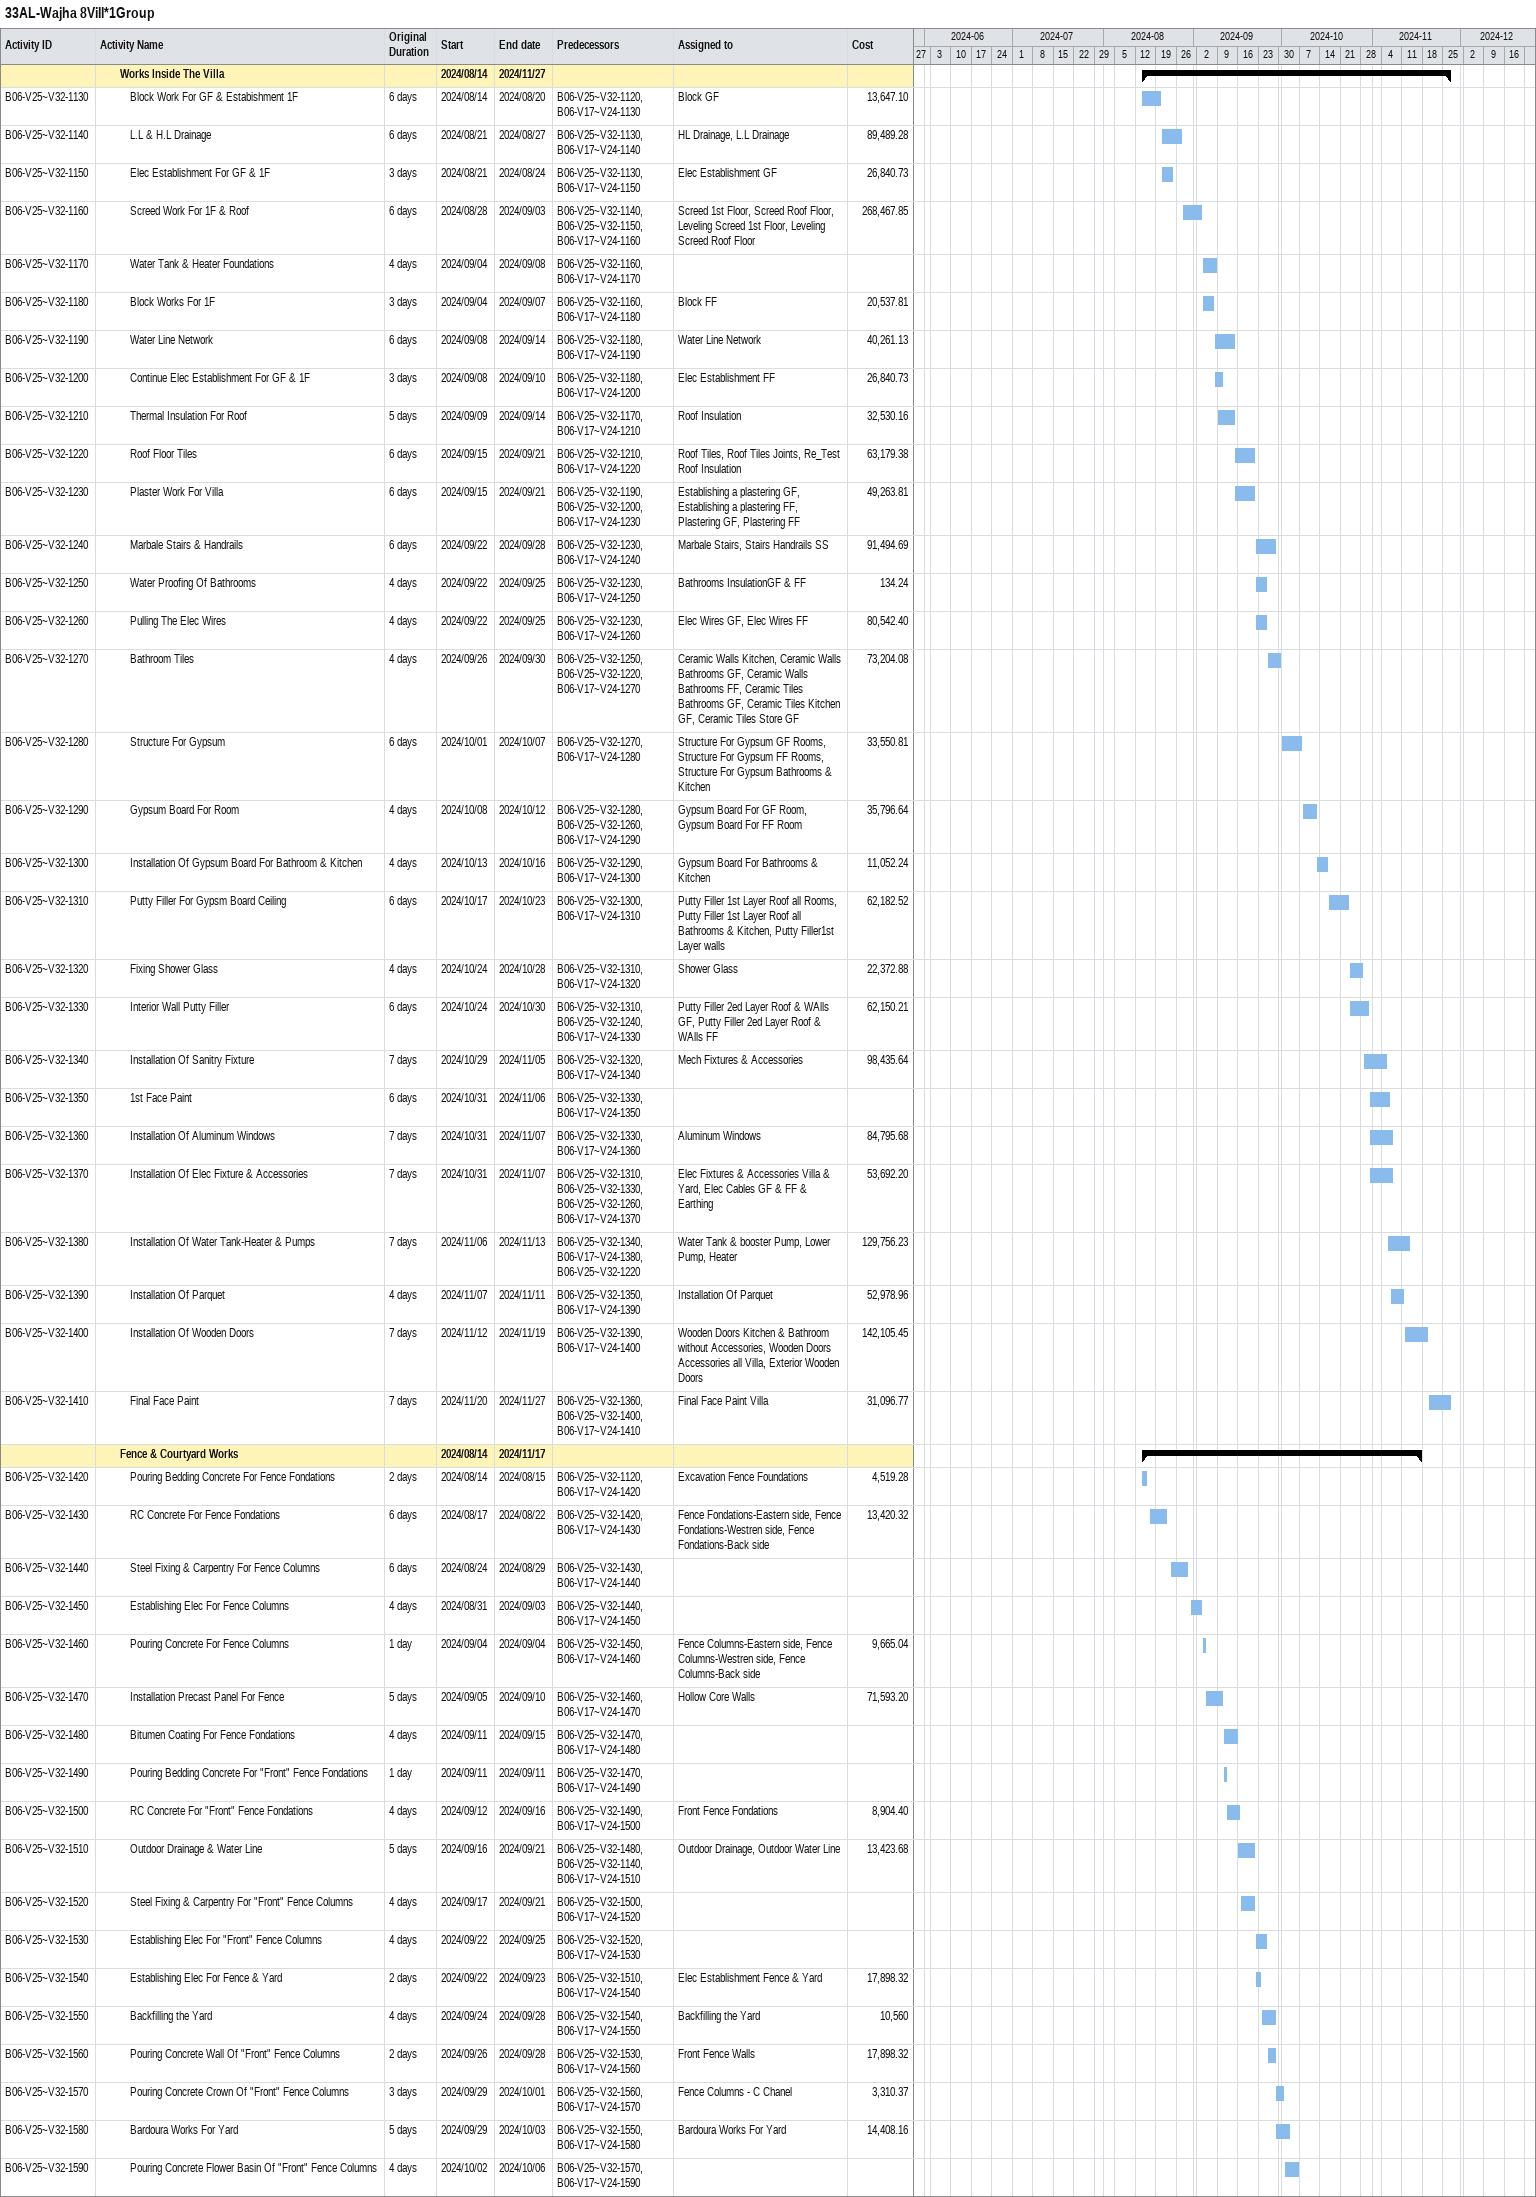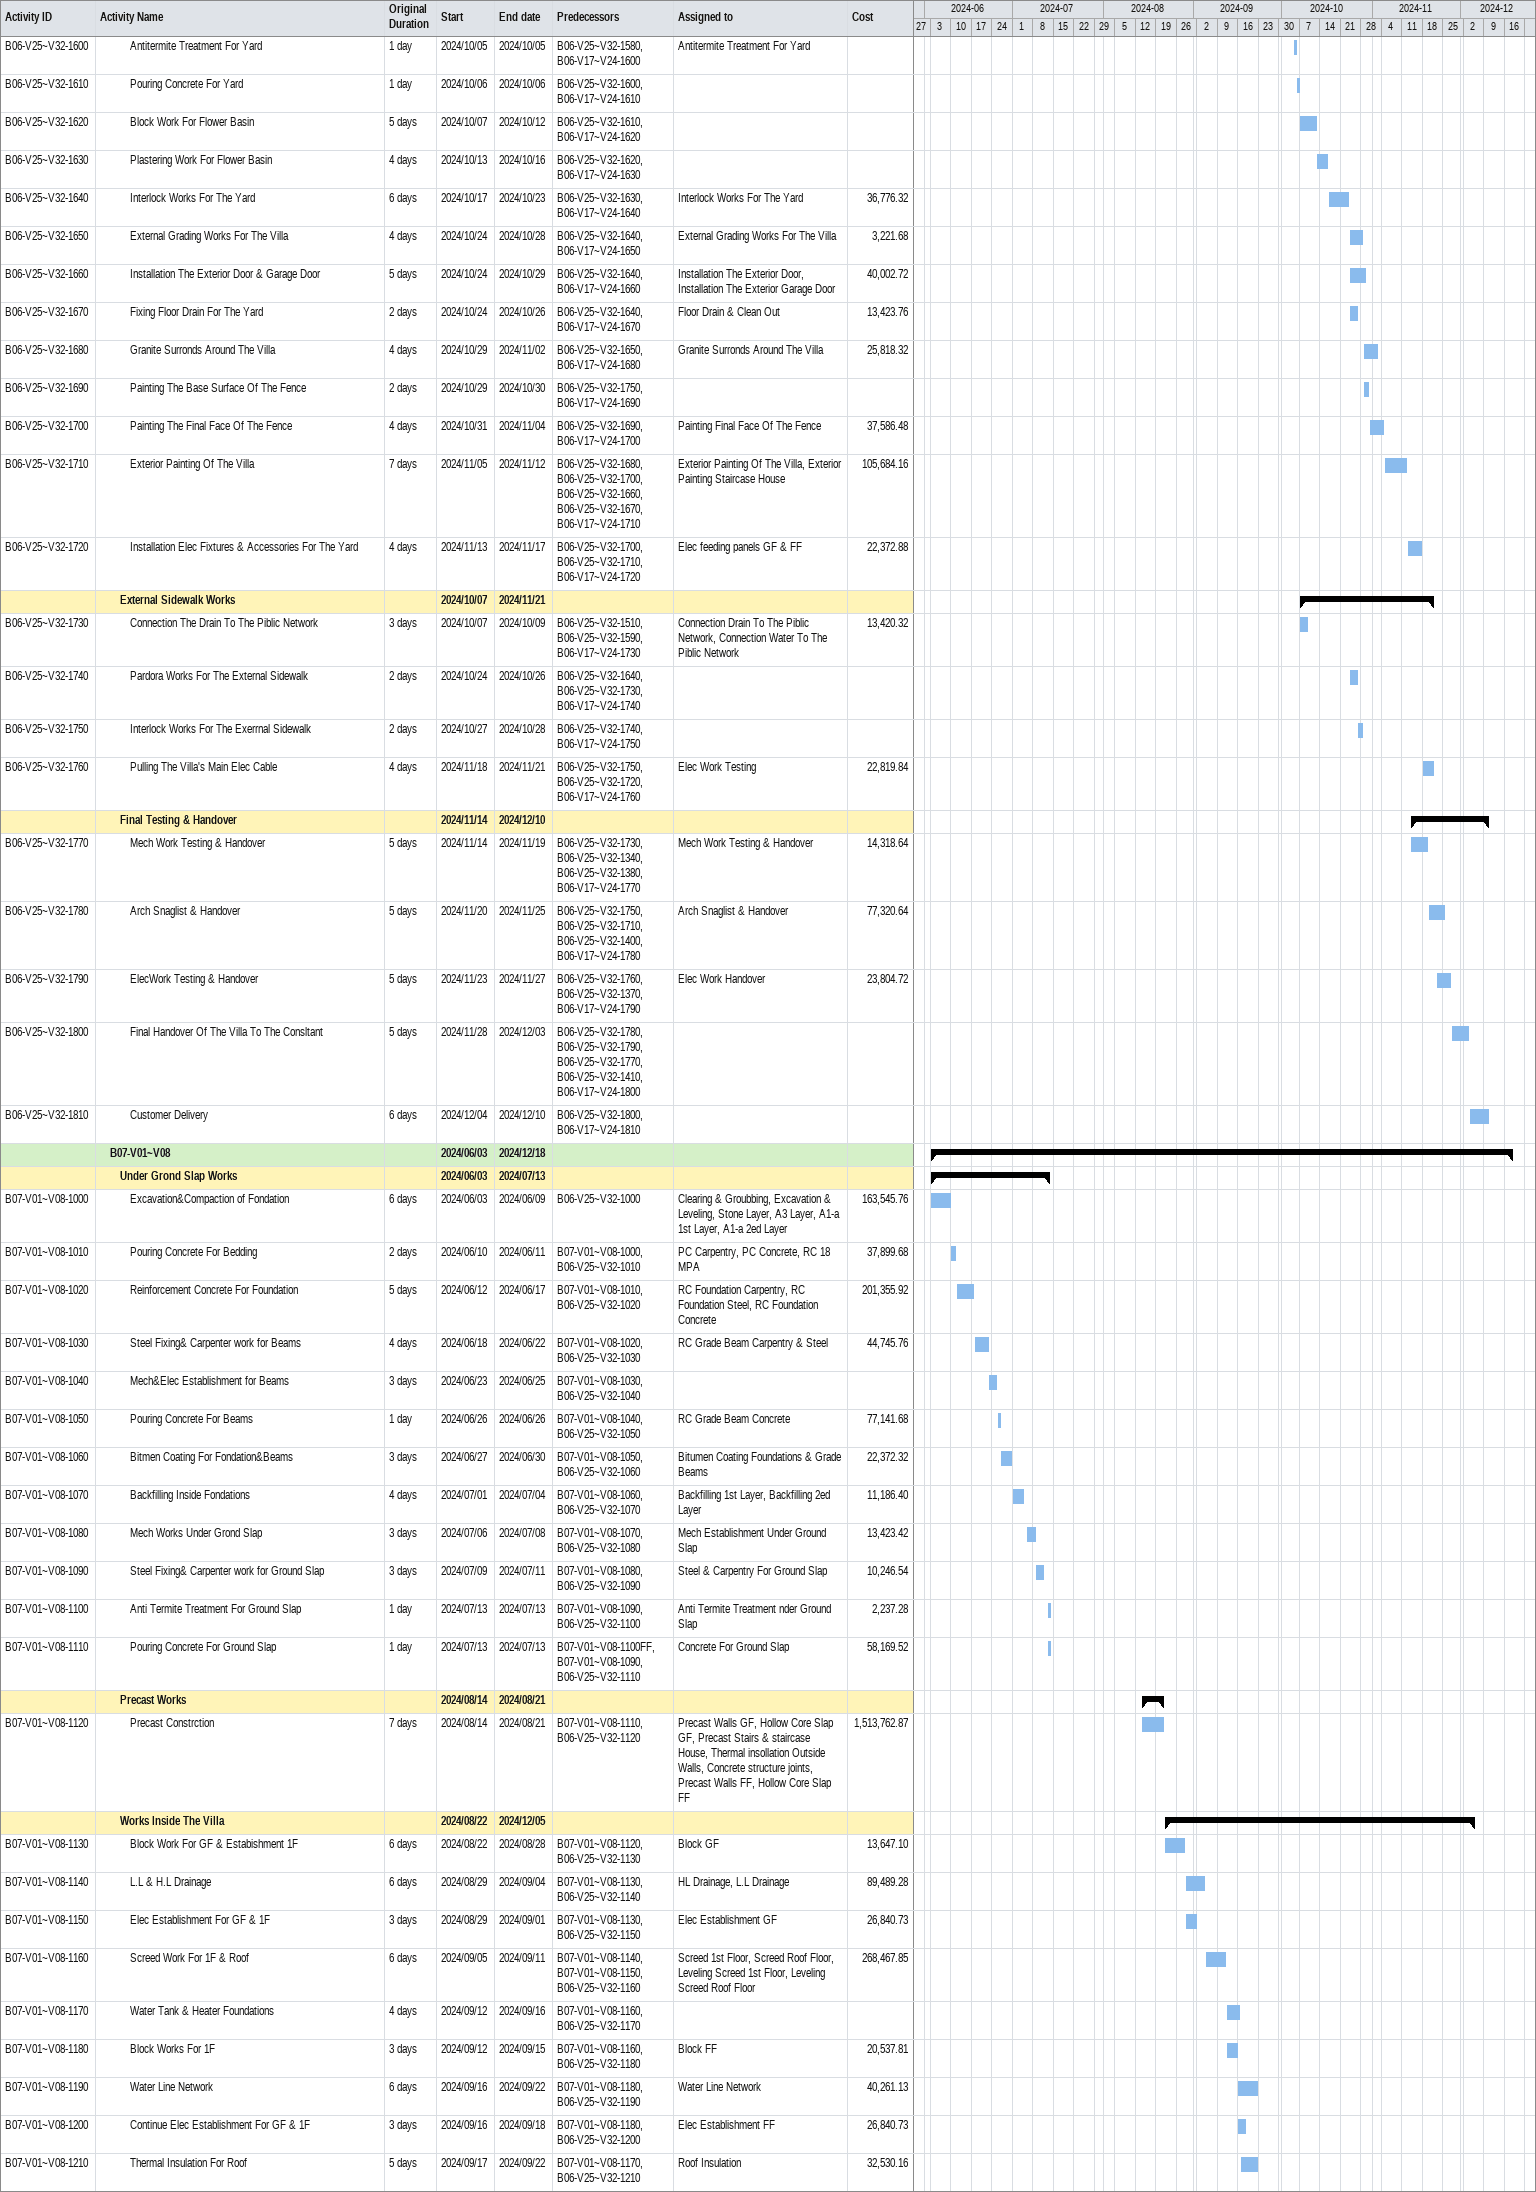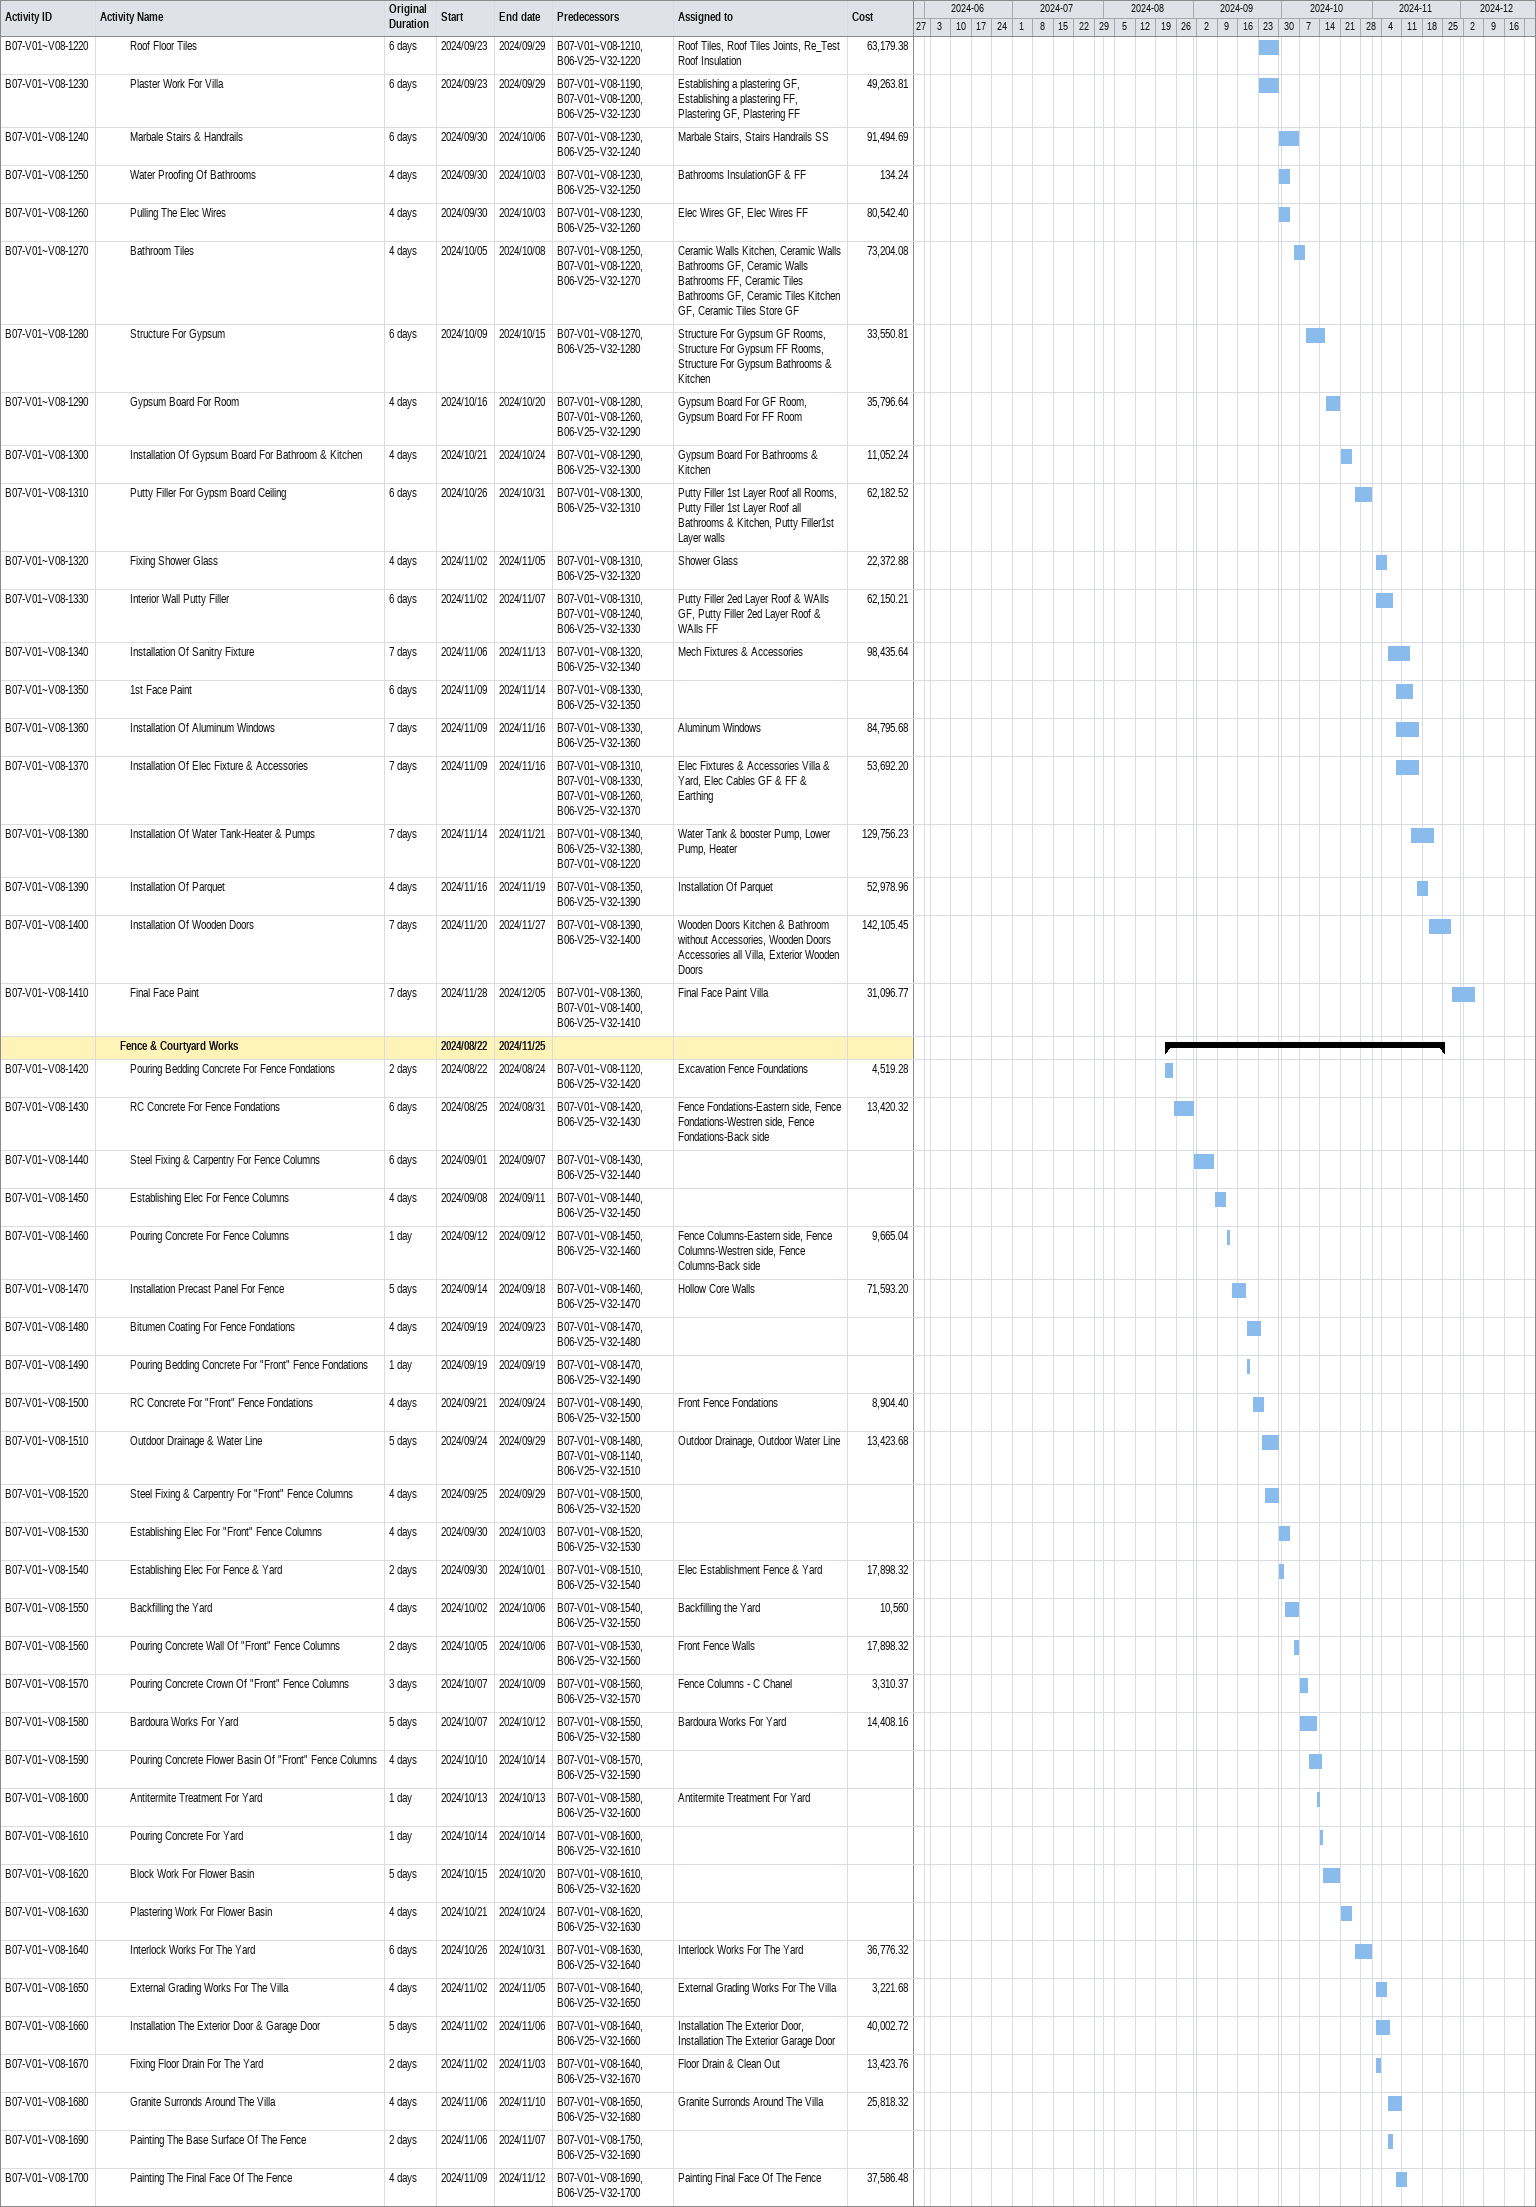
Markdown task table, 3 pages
33AL-Wajha 8Vill*1Group

| ID | Level | Task | Original duration | Start | Finish | Predecessors | Resources | Cost |
|---|---|---|---|---|---|---|---|---|
|  | 3 | **Works Inside The Villa** |  | 2024-08-14 | 2024-11-27 |  |  |  |
| B06-V25~V32-1130 | 4 | Block Work For GF & Estabishment 1F | 6d | 2024-08-14 | 2024-08-20 | B06-V25~V32-1120, B06-V17~V24-1130 | Block GF | 13647.10 |
| B06-V25~V32-1140 | 4 | L.L & H.L Drainage | 6d | 2024-08-21 | 2024-08-27 | B06-V25~V32-1130, B06-V17~V24-1140 | HL Drainage, L.L Drainage | 89489.28 |
| B06-V25~V32-1150 | 4 | Elec Establishment For GF & 1F | 3d | 2024-08-21 | 2024-08-24 | B06-V25~V32-1130, B06-V17~V24-1150 | Elec Establishment GF | 26840.73 |
| B06-V25~V32-1160 | 4 | Screed Work For 1F & Roof | 6d | 2024-08-28 | 2024-09-03 | B06-V25~V32-1140, B06-V25~V32-1150, B06-V17~V24-1160 | Screed 1st Floor, Screed Roof Floor, Leveling Screed 1st Floor, Leveling Screed Roof Floor | 268467.85 |
| B06-V25~V32-1170 | 4 | Water Tank & Heater Foundations | 4d | 2024-09-04 | 2024-09-08 | B06-V25~V32-1160, B06-V17~V24-1170 |  |  |
| B06-V25~V32-1180 | 4 | Block Works For 1F | 3d | 2024-09-04 | 2024-09-07 | B06-V25~V32-1160, B06-V17~V24-1180 | Block FF | 20537.81 |
| B06-V25~V32-1190 | 4 | Water Line Network | 6d | 2024-09-08 | 2024-09-14 | B06-V25~V32-1180, B06-V17~V24-1190 | Water Line Network | 40261.13 |
| B06-V25~V32-1200 | 4 | Continue Elec Establishment For GF & 1F | 3d | 2024-09-08 | 2024-09-10 | B06-V25~V32-1180, B06-V17~V24-1200 | Elec Establishment FF | 26840.73 |
| B06-V25~V32-1210 | 4 | Thermal Insulation For Roof | 5d | 2024-09-09 | 2024-09-14 | B06-V25~V32-1170, B06-V17~V24-1210 | Roof Insulation | 32530.16 |
| B06-V25~V32-1220 | 4 | Roof Floor Tiles | 6d | 2024-09-15 | 2024-09-21 | B06-V25~V32-1210, B06-V17~V24-1220 | Roof Tiles, Roof Tiles Joints, Re_Test Roof Insulation | 63179.38 |
| B06-V25~V32-1230 | 4 | Plaster Work For Villa | 6d | 2024-09-15 | 2024-09-21 | B06-V25~V32-1190, B06-V25~V32-1200, B06-V17~V24-1230 | Establishing a plastering GF, Establishing a plastering FF, Plastering GF, Plastering FF | 49263.81 |
| B06-V25~V32-1240 | 4 | Marbale Stairs & Handrails | 6d | 2024-09-22 | 2024-09-28 | B06-V25~V32-1230, B06-V17~V24-1240 | Marbale Stairs, Stairs Handrails SS | 91494.69 |
| B06-V25~V32-1250 | 4 | Water Proofing Of Bathrooms | 4d | 2024-09-22 | 2024-09-25 | B06-V25~V32-1230, B06-V17~V24-1250 | Bathrooms InsulationGF & FF | 134.24 |
| B06-V25~V32-1260 | 4 | Pulling The Elec Wires | 4d | 2024-09-22 | 2024-09-25 | B06-V25~V32-1230, B06-V17~V24-1260 | Elec Wires GF, Elec Wires FF | 80542.40 |
| B06-V25~V32-1270 | 4 | Bathroom Tiles | 4d | 2024-09-26 | 2024-09-30 | B06-V25~V32-1250, B06-V25~V32-1220, B06-V17~V24-1270 | Ceramic Walls Kitchen, Ceramic Walls Bathrooms GF, Ceramic Walls Bathrooms FF, Ceramic Tiles Bathrooms GF, Ceramic Tiles Kitchen GF, Ceramic Tiles Store GF | 73204.08 |
| B06-V25~V32-1280 | 4 | Structure For Gypsum | 6d | 2024-10-01 | 2024-10-07 | B06-V25~V32-1270, B06-V17~V24-1280 | Structure For Gypsum GF Rooms, Structure For Gypsum FF Rooms, Structure For Gypsum Bathrooms & Kitchen | 33550.81 |
| B06-V25~V32-1290 | 4 | Gypsum Board For Room | 4d | 2024-10-08 | 2024-10-12 | B06-V25~V32-1280, B06-V25~V32-1260, B06-V17~V24-1290 | Gypsum Board For GF Room, Gypsum Board For FF Room | 35796.64 |
| B06-V25~V32-1300 | 4 | Installation Of Gypsum Board For Bathroom & Kitchen | 4d | 2024-10-13 | 2024-10-16 | B06-V25~V32-1290, B06-V17~V24-1300 | Gypsum Board For Bathrooms & Kitchen | 11052.24 |
| B06-V25~V32-1310 | 4 | Putty Filler For Gypsm Board Ceiling | 6d | 2024-10-17 | 2024-10-23 | B06-V25~V32-1300, B06-V17~V24-1310 | Putty Filler 1st Layer Roof all Rooms, Putty Filler 1st Layer Roof all Bathrooms & Kitchen, Putty Filler1st Layer walls | 62182.52 |
| B06-V25~V32-1320 | 4 | Fixing Shower Glass | 4d | 2024-10-24 | 2024-10-28 | B06-V25~V32-1310, B06-V17~V24-1320 | Shower Glass | 22372.88 |
| B06-V25~V32-1330 | 4 | Interior Wall Putty Filler | 6d | 2024-10-24 | 2024-10-30 | B06-V25~V32-1310, B06-V25~V32-1240, B06-V17~V24-1330 | Putty Filler 2ed Layer Roof & WAlls GF, Putty Filler 2ed Layer Roof & WAlls FF | 62150.21 |
| B06-V25~V32-1340 | 4 | Installation Of Sanitry Fixture | 7d | 2024-10-29 | 2024-11-05 | B06-V25~V32-1320, B06-V17~V24-1340 | Mech Fixtures & Accessories | 98435.64 |
| B06-V25~V32-1350 | 4 | 1st Face Paint | 6d | 2024-10-31 | 2024-11-06 | B06-V25~V32-1330, B06-V17~V24-1350 |  |  |
| B06-V25~V32-1360 | 4 | Installation Of Aluminum Windows | 7d | 2024-10-31 | 2024-11-07 | B06-V25~V32-1330, B06-V17~V24-1360 | Aluminum Windows | 84795.68 |
| B06-V25~V32-1370 | 4 | Installation Of Elec Fixture & Accessories | 7d | 2024-10-31 | 2024-11-07 | B06-V25~V32-1310, B06-V25~V32-1330, B06-V25~V32-1260, B06-V17~V24-1370 | Elec Fixtures & Accessories Villa & Yard, Elec Cables GF & FF & Earthing | 53692.20 |
| B06-V25~V32-1380 | 4 | Installation Of Water Tank-Heater & Pumps | 7d | 2024-11-06 | 2024-11-13 | B06-V25~V32-1340, B06-V17~V24-1380, B06-V25~V32-1220 | Water Tank & booster Pump, Lower Pump, Heater | 129756.23 |
| B06-V25~V32-1390 | 4 | Installation Of Parquet | 4d | 2024-11-07 | 2024-11-11 | B06-V25~V32-1350, B06-V17~V24-1390 | Installation Of Parquet | 52978.96 |
| B06-V25~V32-1400 | 4 | Installation Of Wooden Doors | 7d | 2024-11-12 | 2024-11-19 | B06-V25~V32-1390, B06-V17~V24-1400 | Wooden Doors Kitchen & Bathroom without Accessories, Wooden Doors Accessories all Villa, Exterior Wooden Doors | 142105.45 |
| B06-V25~V32-1410 | 4 | Final Face Paint | 7d | 2024-11-20 | 2024-11-27 | B06-V25~V32-1360, B06-V25~V32-1400, B06-V17~V24-1410 | Final Face Paint Villa | 31096.77 |
|  | 3 | **Fence & Courtyard Works** |  | 2024-08-14 | 2024-11-17 |  |  |  |
| B06-V25~V32-1420 | 4 | Pouring Bedding Concrete For Fence Fondations | 2d | 2024-08-14 | 2024-08-15 | B06-V25~V32-1120, B06-V17~V24-1420 | Excavation Fence Foundations | 4519.28 |
| B06-V25~V32-1430 | 4 | RC Concrete For Fence Fondations | 6d | 2024-08-17 | 2024-08-22 | B06-V25~V32-1420, B06-V17~V24-1430 | Fence Fondations-Eastern side, Fence Fondations-Westren side, Fence Fondations-Back side | 13420.32 |
| B06-V25~V32-1440 | 4 | Steel Fixing & Carpentry For Fence Columns | 6d | 2024-08-24 | 2024-08-29 | B06-V25~V32-1430, B06-V17~V24-1440 |  |  |
| B06-V25~V32-1450 | 4 | Establishing Elec For Fence Columns | 4d | 2024-08-31 | 2024-09-03 | B06-V25~V32-1440, B06-V17~V24-1450 |  |  |
| B06-V25~V32-1460 | 4 | Pouring Concrete For Fence Columns | 1d | 2024-09-04 | 2024-09-04 | B06-V25~V32-1450, B06-V17~V24-1460 | Fence Columns-Eastern side, Fence Columns-Westren side, Fence Columns-Back side | 9665.04 |
| B06-V25~V32-1470 | 4 | Installation Precast Panel For Fence | 5d | 2024-09-05 | 2024-09-10 | B06-V25~V32-1460, B06-V17~V24-1470 | Hollow Core Walls | 71593.20 |
| B06-V25~V32-1480 | 4 | Bitumen Coating For Fence Fondations | 4d | 2024-09-11 | 2024-09-15 | B06-V25~V32-1470, B06-V17~V24-1480 |  |  |
| B06-V25~V32-1490 | 4 | Pouring Bedding Concrete For "Front" Fence Fondations | 1d | 2024-09-11 | 2024-09-11 | B06-V25~V32-1470, B06-V17~V24-1490 |  |  |
| B06-V25~V32-1500 | 4 | RC Concrete For "Front" Fence Fondations | 4d | 2024-09-12 | 2024-09-16 | B06-V25~V32-1490, B06-V17~V24-1500 | Front Fence Fondations | 8904.40 |
| B06-V25~V32-1510 | 4 | Outdoor Drainage & Water Line | 5d | 2024-09-16 | 2024-09-21 | B06-V25~V32-1480, B06-V25~V32-1140, B06-V17~V24-1510 | Outdoor Drainage, Outdoor Water Line | 13423.68 |
| B06-V25~V32-1520 | 4 | Steel Fixing & Carpentry For "Front" Fence Columns | 4d | 2024-09-17 | 2024-09-21 | B06-V25~V32-1500, B06-V17~V24-1520 |  |  |
| B06-V25~V32-1530 | 4 | Establishing Elec For "Front" Fence Columns | 4d | 2024-09-22 | 2024-09-25 | B06-V25~V32-1520, B06-V17~V24-1530 |  |  |
| B06-V25~V32-1540 | 4 | Establishing Elec For Fence & Yard | 2d | 2024-09-22 | 2024-09-23 | B06-V25~V32-1510, B06-V17~V24-1540 | Elec Establishment Fence & Yard | 17898.32 |
| B06-V25~V32-1550 | 4 | Backfilling the Yard | 4d | 2024-09-24 | 2024-09-28 | B06-V25~V32-1540, B06-V17~V24-1550 | Backfilling the Yard | 10560 |
| B06-V25~V32-1560 | 4 | Pouring Concrete Wall Of "Front" Fence Columns | 2d | 2024-09-26 | 2024-09-28 | B06-V25~V32-1530, B06-V17~V24-1560 | Front Fence Walls | 17898.32 |
| B06-V25~V32-1570 | 4 | Pouring Concrete Crown Of "Front" Fence Columns | 3d | 2024-09-29 | 2024-10-01 | B06-V25~V32-1560, B06-V17~V24-1570 | Fence Columns - C Chanel | 3310.37 |
| B06-V25~V32-1580 | 4 | Bardoura Works For Yard | 5d | 2024-09-29 | 2024-10-03 | B06-V25~V32-1550, B06-V17~V24-1580 | Bardoura Works For Yard | 14408.16 |
| B06-V25~V32-1590 | 4 | Pouring Concrete Flower Basin Of "Front" Fence Columns | 4d | 2024-10-02 | 2024-10-06 | B06-V25~V32-1570, B06-V17~V24-1590 |  |  |
| B06-V25~V32-1600 | 4 | Antitermite Treatment For Yard | 1d | 2024-10-05 | 2024-10-05 | B06-V25~V32-1580, B06-V17~V24-1600 | Antitermite Treatment For Yard |  |
| B06-V25~V32-1610 | 4 | Pouring Concrete For Yard | 1d | 2024-10-06 | 2024-10-06 | B06-V25~V32-1600, B06-V17~V24-1610 |  |  |
| B06-V25~V32-1620 | 4 | Block Work For Flower Basin | 5d | 2024-10-07 | 2024-10-12 | B06-V25~V32-1610, B06-V17~V24-1620 |  |  |
| B06-V25~V32-1630 | 4 | Plastering Work For Flower Basin | 4d | 2024-10-13 | 2024-10-16 | B06-V25~V32-1620, B06-V17~V24-1630 |  |  |
| B06-V25~V32-1640 | 4 | Interlock Works For The Yard | 6d | 2024-10-17 | 2024-10-23 | B06-V25~V32-1630, B06-V17~V24-1640 | Interlock Works For The Yard | 36776.32 |
| B06-V25~V32-1650 | 4 | External Grading Works For The Villa | 4d | 2024-10-24 | 2024-10-28 | B06-V25~V32-1640, B06-V17~V24-1650 | External Grading Works For The Villa | 3221.68 |
| B06-V25~V32-1660 | 4 | Installation The Exterior Door & Garage Door | 5d | 2024-10-24 | 2024-10-29 | B06-V25~V32-1640, B06-V17~V24-1660 | Installation The Exterior Door, Installation The Exterior Garage Door | 40002.72 |
| B06-V25~V32-1670 | 4 | Fixing Floor Drain For The Yard | 2d | 2024-10-24 | 2024-10-26 | B06-V25~V32-1640, B06-V17~V24-1670 | Floor Drain & Clean Out | 13423.76 |
| B06-V25~V32-1680 | 4 | Granite Surronds Around The Villa | 4d | 2024-10-29 | 2024-11-02 | B06-V25~V32-1650, B06-V17~V24-1680 | Granite Surronds Around The Villa | 25818.32 |
| B06-V25~V32-1690 | 4 | Painting The Base Surface Of The Fence | 2d | 2024-10-29 | 2024-10-30 | B06-V25~V32-1750, B06-V17~V24-1690 |  |  |
| B06-V25~V32-1700 | 4 | Painting The Final Face Of The Fence | 4d | 2024-10-31 | 2024-11-04 | B06-V25~V32-1690, B06-V17~V24-1700 | Painting Final Face Of The Fence | 37586.48 |
| B06-V25~V32-1710 | 4 | Exterior Painting Of The Villa | 7d | 2024-11-05 | 2024-11-12 | B06-V25~V32-1680, B06-V25~V32-1700, B06-V25~V32-1660, B06-V25~V32-1670, B06-V17~V24-1710 | Exterior Painting Of The Villa, Exterior Painting Staircase House | 105684.16 |
| B06-V25~V32-1720 | 4 | Installation Elec Fixtures & Accessories For The Yard | 4d | 2024-11-13 | 2024-11-17 | B06-V25~V32-1700, B06-V25~V32-1710, B06-V17~V24-1720 | Elec feeding panels GF & FF | 22372.88 |
|  | 3 | **External Sidewalk Works** |  | 2024-10-07 | 2024-11-21 |  |  |  |
| B06-V25~V32-1730 | 4 | Connection The Drain To The Piblic Network | 3d | 2024-10-07 | 2024-10-09 | B06-V25~V32-1510, B06-V25~V32-1590, B06-V17~V24-1730 | Connection Drain To The Piblic Network, Connection Water To The Piblic Network | 13420.32 |
| B06-V25~V32-1740 | 4 | Pardora Works For The External Sidewalk | 2d | 2024-10-24 | 2024-10-26 | B06-V25~V32-1640, B06-V25~V32-1730, B06-V17~V24-1740 |  |  |
| B06-V25~V32-1750 | 4 | Interlock Works For The Exerrnal Sidewalk | 2d | 2024-10-27 | 2024-10-28 | B06-V25~V32-1740, B06-V17~V24-1750 |  |  |
| B06-V25~V32-1760 | 4 | Pulling The Villa's Main Elec Cable | 4d | 2024-11-18 | 2024-11-21 | B06-V25~V32-1750, B06-V25~V32-1720, B06-V17~V24-1760 | Elec Work Testing | 22819.84 |
|  | 3 | **Final Testing & Handover** |  | 2024-11-14 | 2024-12-10 |  |  |  |
| B06-V25~V32-1770 | 4 | Mech Work Testing & Handover | 5d | 2024-11-14 | 2024-11-19 | B06-V25~V32-1730, B06-V25~V32-1340, B06-V25~V32-1380, B06-V17~V24-1770 | Mech Work Testing & Handover | 14318.64 |
| B06-V25~V32-1780 | 4 | Arch Snaglist & Handover | 5d | 2024-11-20 | 2024-11-25 | B06-V25~V32-1750, B06-V25~V32-1710, B06-V25~V32-1400, B06-V17~V24-1780 | Arch Snaglist & Handover | 77320.64 |
| B06-V25~V32-1790 | 4 | ElecWork Testing & Handover | 5d | 2024-11-23 | 2024-11-27 | B06-V25~V32-1760, B06-V25~V32-1370, B06-V17~V24-1790 | Elec Work Handover | 23804.72 |
| B06-V25~V32-1800 | 4 | Final Handover Of The Villa To The Consltant | 5d | 2024-11-28 | 2024-12-03 | B06-V25~V32-1780, B06-V25~V32-1790, B06-V25~V32-1770, B06-V25~V32-1410, B06-V17~V24-1800 |  |  |
| B06-V25~V32-1810 | 4 | Customer Delivery | 6d | 2024-12-04 | 2024-12-10 | B06-V25~V32-1800, B06-V17~V24-1810 |  |  |
|  | 2 | **B07-V01~V08** |  | 2024-06-03 | 2024-12-18 |  |  |  |
|  | 3 | **Under Grond Slap Works** |  | 2024-06-03 | 2024-07-13 |  |  |  |
| B07-V01~V08-1000 | 4 | Excavation&Compaction of Fondation | 6d | 2024-06-03 | 2024-06-09 | B06-V25~V32-1000 | Clearing & Groubbing, Excavation & Leveling, Stone Layer, A3 Layer, A1-a 1st Layer, A1-a 2ed Layer | 163545.76 |
| B07-V01~V08-1010 | 4 | Pouring Concrete For Bedding | 2d | 2024-06-10 | 2024-06-11 | B07-V01~V08-1000, B06-V25~V32-1010 | PC Carpentry, PC Concrete, RC 18 MPA | 37899.68 |
| B07-V01~V08-1020 | 4 | Reinforcement Concrete For Foundation | 5d | 2024-06-12 | 2024-06-17 | B07-V01~V08-1010, B06-V25~V32-1020 | RC Foundation Carpentry, RC Foundation Steel, RC Foundation Concrete | 201355.92 |
| B07-V01~V08-1030 | 4 | Steel Fixing& Carpenter work for Beams | 4d | 2024-06-18 | 2024-06-22 | B07-V01~V08-1020, B06-V25~V32-1030 | RC Grade Beam Carpentry & Steel | 44745.76 |
| B07-V01~V08-1040 | 4 | Mech&Elec Establishment for Beams | 3d | 2024-06-23 | 2024-06-25 | B07-V01~V08-1030, B06-V25~V32-1040 |  |  |
| B07-V01~V08-1050 | 4 | Pouring Concrete For Beams | 1d | 2024-06-26 | 2024-06-26 | B07-V01~V08-1040, B06-V25~V32-1050 | RC Grade Beam Concrete | 77141.68 |
| B07-V01~V08-1060 | 4 | Bitmen Coating For Fondation&Beams | 3d | 2024-06-27 | 2024-06-30 | B07-V01~V08-1050, B06-V25~V32-1060 | Bitumen Coating Foundations & Grade Beams | 22372.32 |
| B07-V01~V08-1070 | 4 | Backfilling Inside Fondations | 4d | 2024-07-01 | 2024-07-04 | B07-V01~V08-1060, B06-V25~V32-1070 | Backfilling 1st Layer, Backfilling 2ed Layer | 11186.40 |
| B07-V01~V08-1080 | 4 | Mech Works Under Grond Slap | 3d | 2024-07-06 | 2024-07-08 | B07-V01~V08-1070, B06-V25~V32-1080 | Mech Establishment Under Ground Slap | 13423.42 |
| B07-V01~V08-1090 | 4 | Steel Fixing& Carpenter work for Ground Slap | 3d | 2024-07-09 | 2024-07-11 | B07-V01~V08-1080, B06-V25~V32-1090 | Steel & Carpentry For Ground Slap | 10246.54 |
| B07-V01~V08-1100 | 4 | Anti Termite Treatment For Ground Slap | 1d | 2024-07-13 | 2024-07-13 | B07-V01~V08-1090, B06-V25~V32-1100 | Anti Termite Treatment nder Ground Slap | 2237.28 |
| B07-V01~V08-1110 | 4 | Pouring Concrete For Ground Slap | 1d | 2024-07-13 | 2024-07-13 | B07-V01~V08-1100FF, B07-V01~V08-1090, B06-V25~V32-1110 | Concrete For Ground Slap | 58169.52 |
|  | 3 | **Precast Works** |  | 2024-08-14 | 2024-08-21 |  |  |  |
| B07-V01~V08-1120 | 4 | Precast Constrction | 7d | 2024-08-14 | 2024-08-21 | B07-V01~V08-1110, B06-V25~V32-1120 | Precast Walls GF, Hollow Core Slap GF, Precast Stairs & staircase House, Thermal insollation Outside Walls, Concrete structure joints, Precast Walls FF, Hollow Core Slap FF | 1513762.87 |
|  | 3 | **Works Inside The Villa** |  | 2024-08-22 | 2024-12-05 |  |  |  |
| B07-V01~V08-1130 | 4 | Block Work For GF & Estabishment 1F | 6d | 2024-08-22 | 2024-08-28 | B07-V01~V08-1120, B06-V25~V32-1130 | Block GF | 13647.10 |
| B07-V01~V08-1140 | 4 | L.L & H.L Drainage | 6d | 2024-08-29 | 2024-09-04 | B07-V01~V08-1130, B06-V25~V32-1140 | HL Drainage, L.L Drainage | 89489.28 |
| B07-V01~V08-1150 | 4 | Elec Establishment For GF & 1F | 3d | 2024-08-29 | 2024-09-01 | B07-V01~V08-1130, B06-V25~V32-1150 | Elec Establishment GF | 26840.73 |
| B07-V01~V08-1160 | 4 | Screed Work For 1F & Roof | 6d | 2024-09-05 | 2024-09-11 | B07-V01~V08-1140, B07-V01~V08-1150, B06-V25~V32-1160 | Screed 1st Floor, Screed Roof Floor, Leveling Screed 1st Floor, Leveling Screed Roof Floor | 268467.85 |
| B07-V01~V08-1170 | 4 | Water Tank & Heater Foundations | 4d | 2024-09-12 | 2024-09-16 | B07-V01~V08-1160, B06-V25~V32-1170 |  |  |
| B07-V01~V08-1180 | 4 | Block Works For 1F | 3d | 2024-09-12 | 2024-09-15 | B07-V01~V08-1160, B06-V25~V32-1180 | Block FF | 20537.81 |
| B07-V01~V08-1190 | 4 | Water Line Network | 6d | 2024-09-16 | 2024-09-22 | B07-V01~V08-1180, B06-V25~V32-1190 | Water Line Network | 40261.13 |
| B07-V01~V08-1200 | 4 | Continue Elec Establishment For GF & 1F | 3d | 2024-09-16 | 2024-09-18 | B07-V01~V08-1180, B06-V25~V32-1200 | Elec Establishment FF | 26840.73 |
| B07-V01~V08-1210 | 4 | Thermal Insulation For Roof | 5d | 2024-09-17 | 2024-09-22 | B07-V01~V08-1170, B06-V25~V32-1210 | Roof Insulation | 32530.16 |
| B07-V01~V08-1220 | 4 | Roof Floor Tiles | 6d | 2024-09-23 | 2024-09-29 | B07-V01~V08-1210, B06-V25~V32-1220 | Roof Tiles, Roof Tiles Joints, Re_Test Roof Insulation | 63179.38 |
| B07-V01~V08-1230 | 4 | Plaster Work For Villa | 6d | 2024-09-23 | 2024-09-29 | B07-V01~V08-1190, B07-V01~V08-1200, B06-V25~V32-1230 | Establishing a plastering GF, Establishing a plastering FF, Plastering GF, Plastering FF | 49263.81 |
| B07-V01~V08-1240 | 4 | Marbale Stairs & Handrails | 6d | 2024-09-30 | 2024-10-06 | B07-V01~V08-1230, B06-V25~V32-1240 | Marbale Stairs, Stairs Handrails SS | 91494.69 |
| B07-V01~V08-1250 | 4 | Water Proofing Of Bathrooms | 4d | 2024-09-30 | 2024-10-03 | B07-V01~V08-1230, B06-V25~V32-1250 | Bathrooms InsulationGF & FF | 134.24 |
| B07-V01~V08-1260 | 4 | Pulling The Elec Wires | 4d | 2024-09-30 | 2024-10-03 | B07-V01~V08-1230, B06-V25~V32-1260 | Elec Wires GF, Elec Wires FF | 80542.40 |
| B07-V01~V08-1270 | 4 | Bathroom Tiles | 4d | 2024-10-05 | 2024-10-08 | B07-V01~V08-1250, B07-V01~V08-1220, B06-V25~V32-1270 | Ceramic Walls Kitchen, Ceramic Walls Bathrooms GF, Ceramic Walls Bathrooms FF, Ceramic Tiles Bathrooms GF, Ceramic Tiles Kitchen GF, Ceramic Tiles Store GF | 73204.08 |
| B07-V01~V08-1280 | 4 | Structure For Gypsum | 6d | 2024-10-09 | 2024-10-15 | B07-V01~V08-1270, B06-V25~V32-1280 | Structure For Gypsum GF Rooms, Structure For Gypsum FF Rooms, Structure For Gypsum Bathrooms & Kitchen | 33550.81 |
| B07-V01~V08-1290 | 4 | Gypsum Board For Room | 4d | 2024-10-16 | 2024-10-20 | B07-V01~V08-1280, B07-V01~V08-1260, B06-V25~V32-1290 | Gypsum Board For GF Room, Gypsum Board For FF Room | 35796.64 |
| B07-V01~V08-1300 | 4 | Installation Of Gypsum Board For Bathroom & Kitchen | 4d | 2024-10-21 | 2024-10-24 | B07-V01~V08-1290, B06-V25~V32-1300 | Gypsum Board For Bathrooms & Kitchen | 11052.24 |
| B07-V01~V08-1310 | 4 | Putty Filler For Gypsm Board Ceiling | 6d | 2024-10-26 | 2024-10-31 | B07-V01~V08-1300, B06-V25~V32-1310 | Putty Filler 1st Layer Roof all Rooms, Putty Filler 1st Layer Roof all Bathrooms & Kitchen, Putty Filler1st Layer walls | 62182.52 |
| B07-V01~V08-1320 | 4 | Fixing Shower Glass | 4d | 2024-11-02 | 2024-11-05 | B07-V01~V08-1310, B06-V25~V32-1320 | Shower Glass | 22372.88 |
| B07-V01~V08-1330 | 4 | Interior Wall Putty Filler | 6d | 2024-11-02 | 2024-11-07 | B07-V01~V08-1310, B07-V01~V08-1240, B06-V25~V32-1330 | Putty Filler 2ed Layer Roof & WAlls GF, Putty Filler 2ed Layer Roof & WAlls FF | 62150.21 |
| B07-V01~V08-1340 | 4 | Installation Of Sanitry Fixture | 7d | 2024-11-06 | 2024-11-13 | B07-V01~V08-1320, B06-V25~V32-1340 | Mech Fixtures & Accessories | 98435.64 |
| B07-V01~V08-1350 | 4 | 1st Face Paint | 6d | 2024-11-09 | 2024-11-14 | B07-V01~V08-1330, B06-V25~V32-1350 |  |  |
| B07-V01~V08-1360 | 4 | Installation Of Aluminum Windows | 7d | 2024-11-09 | 2024-11-16 | B07-V01~V08-1330, B06-V25~V32-1360 | Aluminum Windows | 84795.68 |
| B07-V01~V08-1370 | 4 | Installation Of Elec Fixture & Accessories | 7d | 2024-11-09 | 2024-11-16 | B07-V01~V08-1310, B07-V01~V08-1330, B07-V01~V08-1260, B06-V25~V32-1370 | Elec Fixtures & Accessories Villa & Yard, Elec Cables GF & FF & Earthing | 53692.20 |
| B07-V01~V08-1380 | 4 | Installation Of Water Tank-Heater & Pumps | 7d | 2024-11-14 | 2024-11-21 | B07-V01~V08-1340, B06-V25~V32-1380, B07-V01~V08-1220 | Water Tank & booster Pump, Lower Pump, Heater | 129756.23 |
| B07-V01~V08-1390 | 4 | Installation Of Parquet | 4d | 2024-11-16 | 2024-11-19 | B07-V01~V08-1350, B06-V25~V32-1390 | Installation Of Parquet | 52978.96 |
| B07-V01~V08-1400 | 4 | Installation Of Wooden Doors | 7d | 2024-11-20 | 2024-11-27 | B07-V01~V08-1390, B06-V25~V32-1400 | Wooden Doors Kitchen & Bathroom without Accessories, Wooden Doors Accessories all Villa, Exterior Wooden Doors | 142105.45 |
| B07-V01~V08-1410 | 4 | Final Face Paint | 7d | 2024-11-28 | 2024-12-05 | B07-V01~V08-1360, B07-V01~V08-1400, B06-V25~V32-1410 | Final Face Paint Villa | 31096.77 |
|  | 3 | **Fence & Courtyard Works** |  | 2024-08-22 | 2024-11-25 |  |  |  |
| B07-V01~V08-1420 | 4 | Pouring Bedding Concrete For Fence Fondations | 2d | 2024-08-22 | 2024-08-24 | B07-V01~V08-1120, B06-V25~V32-1420 | Excavation Fence Foundations | 4519.28 |
| B07-V01~V08-1430 | 4 | RC Concrete For Fence Fondations | 6d | 2024-08-25 | 2024-08-31 | B07-V01~V08-1420, B06-V25~V32-1430 | Fence Fondations-Eastern side, Fence Fondations-Westren side, Fence Fondations-Back side | 13420.32 |
| B07-V01~V08-1440 | 4 | Steel Fixing & Carpentry For Fence Columns | 6d | 2024-09-01 | 2024-09-07 | B07-V01~V08-1430, B06-V25~V32-1440 |  |  |
| B07-V01~V08-1450 | 4 | Establishing Elec For Fence Columns | 4d | 2024-09-08 | 2024-09-11 | B07-V01~V08-1440, B06-V25~V32-1450 |  |  |
| B07-V01~V08-1460 | 4 | Pouring Concrete For Fence Columns | 1d | 2024-09-12 | 2024-09-12 | B07-V01~V08-1450, B06-V25~V32-1460 | Fence Columns-Eastern side, Fence Columns-Westren side, Fence Columns-Back side | 9665.04 |
| B07-V01~V08-1470 | 4 | Installation Precast Panel For Fence | 5d | 2024-09-14 | 2024-09-18 | B07-V01~V08-1460, B06-V25~V32-1470 | Hollow Core Walls | 71593.20 |
| B07-V01~V08-1480 | 4 | Bitumen Coating For Fence Fondations | 4d | 2024-09-19 | 2024-09-23 | B07-V01~V08-1470, B06-V25~V32-1480 |  |  |
| B07-V01~V08-1490 | 4 | Pouring Bedding Concrete For "Front" Fence Fondations | 1d | 2024-09-19 | 2024-09-19 | B07-V01~V08-1470, B06-V25~V32-1490 |  |  |
| B07-V01~V08-1500 | 4 | RC Concrete For "Front" Fence Fondations | 4d | 2024-09-21 | 2024-09-24 | B07-V01~V08-1490, B06-V25~V32-1500 | Front Fence Fondations | 8904.40 |
| B07-V01~V08-1510 | 4 | Outdoor Drainage & Water Line | 5d | 2024-09-24 | 2024-09-29 | B07-V01~V08-1480, B07-V01~V08-1140, B06-V25~V32-1510 | Outdoor Drainage, Outdoor Water Line | 13423.68 |
| B07-V01~V08-1520 | 4 | Steel Fixing & Carpentry For "Front" Fence Columns | 4d | 2024-09-25 | 2024-09-29 | B07-V01~V08-1500, B06-V25~V32-1520 |  |  |
| B07-V01~V08-1530 | 4 | Establishing Elec For "Front" Fence Columns | 4d | 2024-09-30 | 2024-10-03 | B07-V01~V08-1520, B06-V25~V32-1530 |  |  |
| B07-V01~V08-1540 | 4 | Establishing Elec For Fence & Yard | 2d | 2024-09-30 | 2024-10-01 | B07-V01~V08-1510, B06-V25~V32-1540 | Elec Establishment Fence & Yard | 17898.32 |
| B07-V01~V08-1550 | 4 | Backfilling the Yard | 4d | 2024-10-02 | 2024-10-06 | B07-V01~V08-1540, B06-V25~V32-1550 | Backfilling the Yard | 10560 |
| B07-V01~V08-1560 | 4 | Pouring Concrete Wall Of "Front" Fence Columns | 2d | 2024-10-05 | 2024-10-06 | B07-V01~V08-1530, B06-V25~V32-1560 | Front Fence Walls | 17898.32 |
| B07-V01~V08-1570 | 4 | Pouring Concrete Crown Of "Front" Fence Columns | 3d | 2024-10-07 | 2024-10-09 | B07-V01~V08-1560, B06-V25~V32-1570 | Fence Columns - C Chanel | 3310.37 |
| B07-V01~V08-1580 | 4 | Bardoura Works For Yard | 5d | 2024-10-07 | 2024-10-12 | B07-V01~V08-1550, B06-V25~V32-1580 | Bardoura Works For Yard | 14408.16 |
| B07-V01~V08-1590 | 4 | Pouring Concrete Flower Basin Of "Front" Fence Columns | 4d | 2024-10-10 | 2024-10-14 | B07-V01~V08-1570, B06-V25~V32-1590 |  |  |
| B07-V01~V08-1600 | 4 | Antitermite Treatment For Yard | 1d | 2024-10-13 | 2024-10-13 | B07-V01~V08-1580, B06-V25~V32-1600 | Antitermite Treatment For Yard |  |
| B07-V01~V08-1610 | 4 | Pouring Concrete For Yard | 1d | 2024-10-14 | 2024-10-14 | B07-V01~V08-1600, B06-V25~V32-1610 |  |  |
| B07-V01~V08-1620 | 4 | Block Work For Flower Basin | 5d | 2024-10-15 | 2024-10-20 | B07-V01~V08-1610, B06-V25~V32-1620 |  |  |
| B07-V01~V08-1630 | 4 | Plastering Work For Flower Basin | 4d | 2024-10-21 | 2024-10-24 | B07-V01~V08-1620, B06-V25~V32-1630 |  |  |
| B07-V01~V08-1640 | 4 | Interlock Works For The Yard | 6d | 2024-10-26 | 2024-10-31 | B07-V01~V08-1630, B06-V25~V32-1640 | Interlock Works For The Yard | 36776.32 |
| B07-V01~V08-1650 | 4 | External Grading Works For The Villa | 4d | 2024-11-02 | 2024-11-05 | B07-V01~V08-1640, B06-V25~V32-1650 | External Grading Works For The Villa | 3221.68 |
| B07-V01~V08-1660 | 4 | Installation The Exterior Door & Garage Door | 5d | 2024-11-02 | 2024-11-06 | B07-V01~V08-1640, B06-V25~V32-1660 | Installation The Exterior Door, Installation The Exterior Garage Door | 40002.72 |
| B07-V01~V08-1670 | 4 | Fixing Floor Drain For The Yard | 2d | 2024-11-02 | 2024-11-03 | B07-V01~V08-1640, B06-V25~V32-1670 | Floor Drain & Clean Out | 13423.76 |
| B07-V01~V08-1680 | 4 | Granite Surronds Around The Villa | 4d | 2024-11-06 | 2024-11-10 | B07-V01~V08-1650, B06-V25~V32-1680 | Granite Surronds Around The Villa | 25818.32 |
| B07-V01~V08-1690 | 4 | Painting The Base Surface Of The Fence | 2d | 2024-11-06 | 2024-11-07 | B07-V01~V08-1750, B06-V25~V32-1690 |  |  |
| B07-V01~V08-1700 | 4 | Painting The Final Face Of The Fence | 4d | 2024-11-09 | 2024-11-12 | B07-V01~V08-1690, B06-V25~V32-1700 | Painting Final Face Of The Fence | 37586.48 |
